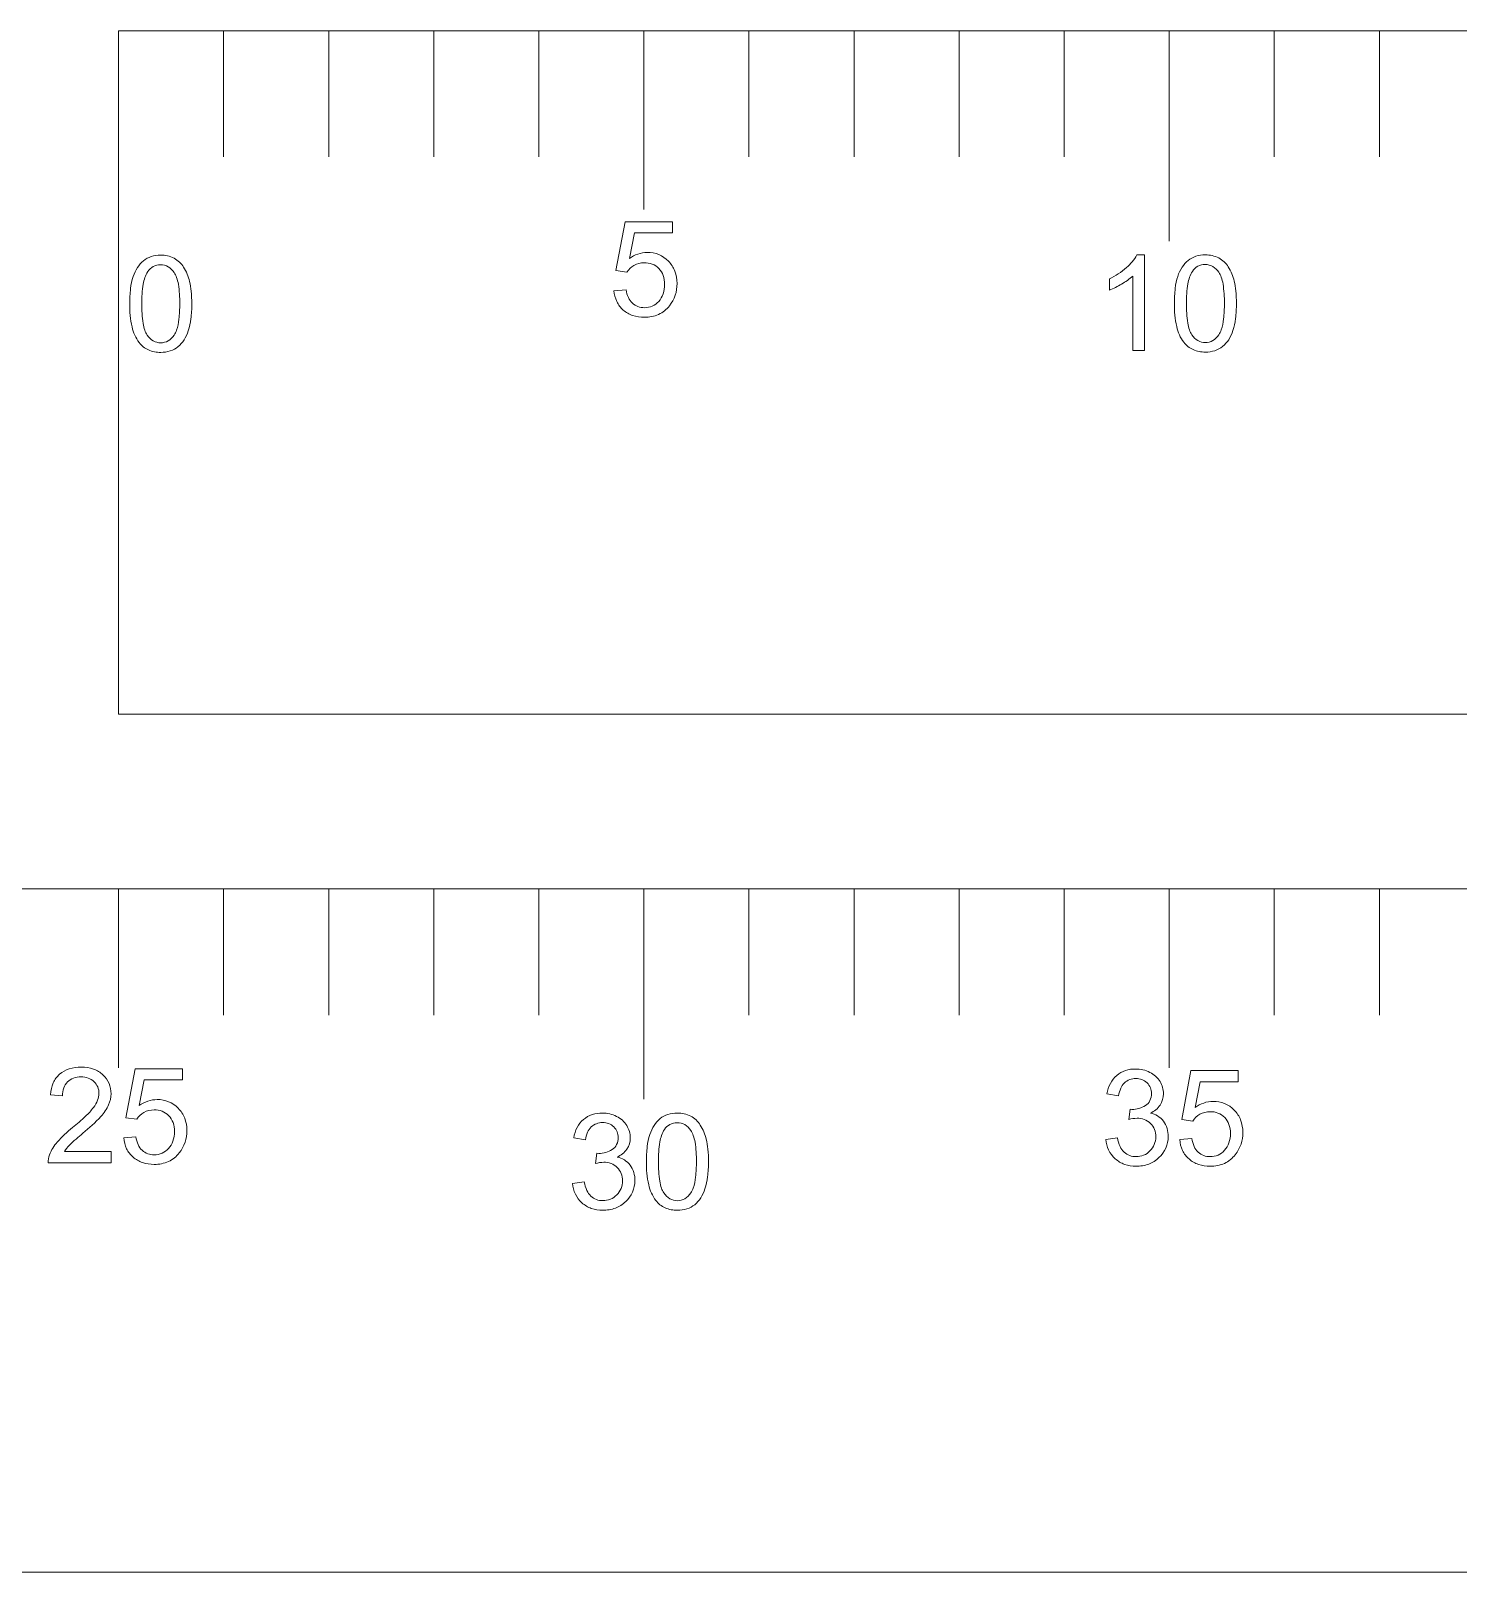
# Model space of a CAD drawing. Header units: centimetres. Extents: x -133 to 20, y 13 to 74.
# Drawn here: x -81.22 to -67.63, y 21.66 to 36.32 of the extents above; entities that cross this region are included whole.
import ezdxf

# ---------------------------------------------------------------- set-up
doc = ezdxf.new("R2010")
doc.units = ezdxf.units.CM
doc.header["$MEASUREMENT"] = 0
doc.layers.add('layer 1', color=7, linetype='Continuous')

msp = doc.modelspace()

# ---------------------------------------------------------------- linework, layer by layer
at = {"layer": 'layer 1', "color": 250, "lineweight": 9}
for points in [[(-29.38149, 29.82229), (-29.38149, 29.82229), (-29.38149, 36.32229), (-29.38149, 36.32229), (-29.38149, 36.32229), (-29.38149, 36.32229), (-80.38149, 36.32229), (-80.38149, 36.32229), (-80.38149, 36.32229), (-80.38149, 36.32229), (-80.38149, 29.82229), (-80.38149, 29.82229), (-80.38149, 29.82229), (-80.38149, 29.82229), (-29.38149, 29.82229), (-29.38149, 29.82229)], [(-4.38149, 21.65728), (-4.38149, 21.65728), (-4.38149, 28.15728), (-4.38149, 28.15728), (-4.38149, 28.15728), (-4.38149, 28.15728), (-105.38149, 28.15728), (-105.38149, 28.15728), (-105.38149, 28.15728), (-105.38149, 28.15728), (-105.38149, 21.65728), (-105.38149, 21.65728), (-105.38149, 21.65728), (-105.38149, 21.65728), (-4.38149, 21.65728), (-4.38149, 21.65728)]]:
    msp.add_open_spline(points, degree=3, knots=[0, 0, 0, 0, 0.2, 0.2, 0.2, 0.2, 0.4, 0.4, 0.4, 0.4, 0.6, 0.6, 0.6, 0.6, 1, 1, 1, 1], dxfattribs=at)
at = {"layer": 'layer 1', "color": 21, "lineweight": 9}
for points in [[(-79.38149, 36.32229), (-79.38149, 36.32229), (-79.38149, 35.12229), (-79.38149, 35.12229)], [(-78.38149, 36.32229), (-78.38149, 36.32229), (-78.38149, 35.12229), (-78.38149, 35.12229)], [(-77.38149, 36.32229), (-77.38149, 36.32229), (-77.38149, 35.12229), (-77.38149, 35.12229)], [(-76.38149, 36.32229), (-76.38149, 36.32229), (-76.38149, 35.12229), (-76.38149, 35.12229)], [(-75.38149, 36.32229), (-75.38149, 36.32229), (-75.38149, 34.62229), (-75.38149, 34.62229)], [(-74.38149, 36.32229), (-74.38149, 36.32229), (-74.38149, 35.12229), (-74.38149, 35.12229)], [(-73.38149, 36.32229), (-73.38149, 36.32229), (-73.38149, 35.12229), (-73.38149, 35.12229)], [(-72.38149, 36.32229), (-72.38149, 36.32229), (-72.38149, 35.12229), (-72.38149, 35.12229)], [(-71.38149, 36.32229), (-71.38149, 36.32229), (-71.38149, 35.12229), (-71.38149, 35.12229)], [(-70.38149, 36.32229), (-70.38149, 36.32229), (-70.38149, 34.32229), (-70.38149, 34.32229)], [(-69.38149, 36.32229), (-69.38149, 36.32229), (-69.38149, 35.12229), (-69.38149, 35.12229)], [(-68.38149, 36.32229), (-68.38149, 36.32229), (-68.38149, 35.12229), (-68.38149, 35.12229)], [(-80.38149, 28.15728), (-80.38149, 28.15728), (-80.38149, 26.45728), (-80.38149, 26.45728)], [(-79.38149, 28.15728), (-79.38149, 28.15728), (-79.38149, 26.95728), (-79.38149, 26.95728)], [(-78.38149, 28.15728), (-78.38149, 28.15728), (-78.38149, 26.95728), (-78.38149, 26.95728)], [(-77.38149, 28.15728), (-77.38149, 28.15728), (-77.38149, 26.95728), (-77.38149, 26.95728)], [(-76.38149, 28.15728), (-76.38149, 28.15728), (-76.38149, 26.95728), (-76.38149, 26.95728)], [(-75.38149, 28.15728), (-75.38149, 28.15728), (-75.38149, 26.15728), (-75.38149, 26.15728)], [(-74.38149, 28.15728), (-74.38149, 28.15728), (-74.38149, 26.95728), (-74.38149, 26.95728)], [(-73.38149, 28.15728), (-73.38149, 28.15728), (-73.38149, 26.95728), (-73.38149, 26.95728)], [(-72.38149, 28.15728), (-72.38149, 28.15728), (-72.38149, 26.95728), (-72.38149, 26.95728)], [(-71.38149, 28.15728), (-71.38149, 28.15728), (-71.38149, 26.95728), (-71.38149, 26.95728)], [(-70.38149, 28.15728), (-70.38149, 28.15728), (-70.38149, 26.45728), (-70.38149, 26.45728)], [(-69.38149, 28.15728), (-69.38149, 28.15728), (-69.38149, 26.95728), (-69.38149, 26.95728)], [(-68.38149, 28.15728), (-68.38149, 28.15728), (-68.38149, 26.95728), (-68.38149, 26.95728)]]:
    msp.add_open_spline(points, degree=3, dxfattribs=at)
at = {"layer": 'layer 1', "color": 242, "lineweight": 9}
for points in [[(-75.64736, 34.04086), (-75.64736, 34.04086), (-75.55963, 34.50642), (-75.55963, 34.50642)], [(-75.55963, 34.50642), (-75.55963, 34.50642), (-75.10927, 34.50642), (-75.10927, 34.50642)], [(-75.10927, 34.50642), (-75.10927, 34.50642), (-75.10927, 34.40005), (-75.10927, 34.40005)], [(-75.47122, 34.40005), (-75.47122, 34.40005), (-75.51957, 34.15622), (-75.51957, 34.15622)], [(-75.10927, 34.40005), (-75.10927, 34.40005), (-75.47122, 34.40005), (-75.47122, 34.40005)], [(-80.07108, 34.17438), (-80.09788, 34.16577), (-80.12285, 34.15228), (-80.14473, 34.13457)], [(-79.98033, 34.18776), (-80.0111, 34.1881), (-80.04172, 34.18359), (-80.07108, 34.17438)], [(-79.85255, 34.15806), (-79.89194, 34.17861), (-79.93591, 34.18883), (-79.98033, 34.18776)], [(-75.34896, 34.21355), (-75.41044, 34.21283), (-75.47013, 34.19277), (-75.51957, 34.15622)], [(-75.14864, 34.13066), (-75.20098, 34.18495), (-75.27356, 34.21498), (-75.34896, 34.21355)], [(-70.78856, 34.06903), (-70.74826, 34.10297), (-70.71475, 34.14421), (-70.68978, 34.1906)], [(-70.68978, 34.1906), (-70.68978, 34.1906), (-70.61795, 34.1906), (-70.61795, 34.1906)], [(-70.61795, 34.1906), (-70.61795, 34.1906), (-70.61795, 33.2809), (-70.61795, 33.2809)], [(-70.12847, 34.17722), (-70.15527, 34.16862), (-70.18024, 34.15512), (-70.20212, 34.13742)], [(-70.03773, 34.1906), (-70.06849, 34.19095), (-70.09912, 34.18643), (-70.12847, 34.17722)], [(-69.90994, 34.1609), (-69.94933, 34.18146), (-69.9933, 34.19168), (-70.03773, 34.1906)], [(-80.2018, 34.06982), (-80.21898, 34.04278), (-80.23275, 34.01372), (-80.24281, 33.9833)], [(-80.14473, 34.13457), (-80.16697, 34.11605), (-80.18622, 34.09421), (-80.2018, 34.06982)], [(-80.10398, 34.03096), (-80.1258, 33.99492), (-80.14018, 33.95488), (-80.14628, 33.91319)], [(-79.98172, 34.09589), (-80.03091, 34.09667), (-80.07707, 34.07216), (-80.10398, 34.03096)], [(-79.91005, 34.07733), (-79.93187, 34.08976), (-79.9566, 34.09617), (-79.98172, 34.09589)], [(-79.85186, 34.02198), (-79.86694, 34.04449), (-79.88682, 34.06339), (-79.91005, 34.07733)], [(-79.76206, 34.0731), (-79.78413, 34.10896), (-79.81537, 34.13829), (-79.85255, 34.15806)], [(-79.70542, 33.9384), (-79.71709, 33.98601), (-79.7362, 34.03146), (-79.76206, 34.0731)], [(-75.54306, 34.02705), (-75.54306, 34.02705), (-75.64736, 34.04086), (-75.64736, 34.04086)], [(-75.47605, 34.0906), (-75.50325, 34.07521), (-75.52625, 34.05339), (-75.54306, 34.02705)], [(-75.37866, 34.11546), (-75.41275, 34.11593), (-75.44636, 34.10735), (-75.47605, 34.0906)], [(-75.23844, 34.06021), (-75.2753, 34.09756), (-75.32622, 34.11763), (-75.37866, 34.11546)], [(-75.19803, 33.99476), (-75.20667, 34.01921), (-75.22045, 34.04153), (-75.23844, 34.06021)], [(-75.08708, 34.03689), (-75.10082, 34.07211), (-75.12179, 34.10405), (-75.14864, 34.13066)], [(-75.06645, 33.91929), (-75.06592, 33.95944), (-75.07292, 33.99933), (-75.08708, 34.03689)], [(-70.95157, 33.96266), (-70.8924, 33.99009), (-70.8375, 34.02592), (-70.78856, 34.06903)], [(-70.25919, 34.07266), (-70.27637, 34.04562), (-70.29014, 34.01656), (-70.30021, 33.98615)], [(-70.20212, 34.13742), (-70.22436, 34.1189), (-70.24361, 34.09705), (-70.25919, 34.07266)], [(-70.16137, 34.03381), (-70.18319, 33.99777), (-70.19757, 33.95772), (-70.20367, 33.91604)], [(-70.03911, 34.09874), (-70.0883, 34.09951), (-70.13446, 34.075), (-70.16137, 34.03381)], [(-69.96744, 34.08017), (-69.98926, 34.0926), (-70.014, 34.09901), (-70.03911, 34.09874)], [(-69.90925, 34.02483), (-69.92434, 34.04733), (-69.94421, 34.06623), (-69.96744, 34.08017)], [(-69.81945, 34.07594), (-69.84152, 34.11181), (-69.87276, 34.14114), (-69.90994, 34.1609)], [(-69.88618, 33.97832), (-69.89171, 33.99481), (-69.89947, 34.01045), (-69.90925, 34.02483)], [(-69.76281, 33.94125), (-69.77448, 33.98885), (-69.79359, 34.03431), (-69.81945, 34.07594)], [(-80.24281, 33.9833), (-80.25476, 33.94625), (-80.26297, 33.9081), (-80.26734, 33.86942)], [(-80.14628, 33.91319), (-80.15672, 33.85101), (-80.16151, 33.78801), (-80.16062, 33.72497)], [(-79.82879, 33.97548), (-79.83432, 33.99196), (-79.84208, 34.00761), (-79.85186, 34.02198)], [(-79.8124, 33.91052), (-79.81608, 33.93258), (-79.82156, 33.95431), (-79.82879, 33.97548)], [(-79.79936, 33.72497), (-79.79844, 33.78707), (-79.80281, 33.84914), (-79.8124, 33.91051)], [(-79.68988, 33.84567), (-79.6926, 33.87695), (-79.6978, 33.90795), (-79.70542, 33.9384)], [(-75.19855, 33.81845), (-75.18884, 33.84785), (-75.18411, 33.87866), (-75.18456, 33.90962)], [(-75.18456, 33.90962), (-75.18411, 33.93857), (-75.18867, 33.96737), (-75.19803, 33.99476)], [(-75.13828, 33.70655), (-75.09013, 33.76684), (-75.0647, 33.84215), (-75.06645, 33.91929)], [(-70.95157, 33.8556), (-70.95157, 33.8556), (-70.95157, 33.96266), (-70.95157, 33.96266)], [(-70.95157, 33.8556), (-70.91107, 33.87102), (-70.87201, 33.88997), (-70.83484, 33.91224)], [(-70.83484, 33.91224), (-70.79696, 33.9342), (-70.76154, 33.96014), (-70.72915, 33.9896)], [(-70.72915, 33.2809), (-70.72915, 33.2809), (-70.72915, 33.9896), (-70.72915, 33.9896)], [(-70.30021, 33.98615), (-70.31215, 33.9491), (-70.32037, 33.91094), (-70.32473, 33.87226)], [(-70.20367, 33.91604), (-70.21411, 33.85385), (-70.2189, 33.79086), (-70.21801, 33.72781)], [(-69.86979, 33.91336), (-69.87347, 33.93543), (-69.87895, 33.95715), (-69.88618, 33.97832)], [(-69.85675, 33.72781), (-69.85584, 33.78992), (-69.8602, 33.85199), (-69.86979, 33.91335)], [(-69.74727, 33.84852), (-69.74999, 33.87979), (-69.75519, 33.9108), (-69.76281, 33.94125)], [(-80.26734, 33.86942), (-80.27293, 33.82147), (-80.27559, 33.77323), (-80.27528, 33.72497)], [(-79.6847, 33.72497), (-79.68449, 33.76526), (-79.68622, 33.80554), (-79.68988, 33.84567)], [(-75.66739, 33.84953), (-75.66739, 33.84953), (-75.55065, 33.8592), (-75.55065, 33.8592)], [(-75.66739, 33.84953), (-75.66426, 33.81364), (-75.65479, 33.77859), (-75.63941, 33.74601)], [(-75.63941, 33.74601), (-75.62463, 33.71543), (-75.60384, 33.68815), (-75.57828, 33.66579)], [(-75.55065, 33.8592), (-75.54727, 33.83347), (-75.54024, 33.80835), (-75.52976, 33.7846)], [(-75.52976, 33.7846), (-75.52069, 33.76423), (-75.50759, 33.7459), (-75.49125, 33.73072)], [(-75.49125, 33.73072), (-75.45987, 33.70239), (-75.41886, 33.68707), (-75.37659, 33.6879)], [(-75.37659, 33.6879), (-75.32464, 33.68715), (-75.27495, 33.70909), (-75.24051, 33.74799)], [(-75.24051, 33.74799), (-75.22172, 33.76826), (-75.20742, 33.79227), (-75.19855, 33.81845)], [(-70.32473, 33.87226), (-70.33033, 33.82432), (-70.33298, 33.77608), (-70.33267, 33.72781)], [(-69.74209, 33.72781), (-69.74189, 33.7681), (-69.74361, 33.80838), (-69.74727, 33.84851)], [(-80.27528, 33.72497), (-80.27647, 33.65096), (-80.269, 33.57706), (-80.253, 33.50479)], [(-80.16062, 33.72497), (-80.16152, 33.66266), (-80.15719, 33.60039), (-80.14767, 33.53881)], [(-79.80686, 33.57835), (-79.80151, 33.62703), (-79.799, 33.67599), (-79.79936, 33.72496)], [(-79.69299, 33.58086), (-79.68717, 33.62867), (-79.6844, 33.6768), (-79.6847, 33.72496)], [(-75.57828, 33.66579), (-75.55212, 33.64271), (-75.52163, 33.62507), (-75.48857, 33.6139)], [(-75.48857, 33.6139), (-75.45245, 33.60203), (-75.41461, 33.59623), (-75.37659, 33.59672)], [(-75.37659, 33.59672), (-75.33006, 33.59592), (-75.28391, 33.60529), (-75.24138, 33.62418)], [(-75.24138, 33.62418), (-75.20095, 33.64304), (-75.16561, 33.67128), (-75.13828, 33.70655)], [(-70.33267, 33.72781), (-70.33386, 33.6538), (-70.32639, 33.57991), (-70.31039, 33.50764)], [(-70.21801, 33.72781), (-70.21891, 33.66551), (-70.21458, 33.60324), (-70.20506, 33.54166)], [(-69.86426, 33.5812), (-69.8589, 33.62988), (-69.85639, 33.67883), (-69.85675, 33.7278)], [(-69.77524, 33.47016), (-69.76327, 33.50711), (-69.75494, 33.54514), (-69.75038, 33.5837)], [(-69.75038, 33.5837), (-69.74456, 33.63151), (-69.74179, 33.67964), (-69.74209, 33.7278)], [(-80.253, 33.50479), (-80.24167, 33.45101), (-80.21888, 33.40029), (-80.18617, 33.35611)], [(-80.14767, 33.53881), (-80.14403, 33.51673), (-80.13861, 33.49498), (-80.13148, 33.47378)], [(-80.13148, 33.47378), (-80.12605, 33.45732), (-80.11842, 33.44167), (-80.10881, 33.42726)], [(-79.85186, 33.42795), (-79.84221, 33.44222), (-79.83455, 33.45773), (-79.82908, 33.47407)], [(-79.82908, 33.47407), (-79.81792, 33.50792), (-79.81047, 33.54289), (-79.80686, 33.57835)], [(-79.75835, 33.38081), (-79.74121, 33.4078), (-79.7276, 33.43687), (-79.71785, 33.46732)], [(-79.71785, 33.46732), (-79.70588, 33.50427), (-79.69755, 33.54229), (-79.69299, 33.58086)], [(-70.31039, 33.50764), (-70.29906, 33.45385), (-70.27627, 33.40314), (-70.24357, 33.35896)], [(-70.20506, 33.54166), (-70.20142, 33.51958), (-70.196, 33.49783), (-70.18887, 33.47662)], [(-70.18887, 33.47662), (-70.18344, 33.46016), (-70.17582, 33.44452), (-70.1662, 33.4301)], [(-69.90925, 33.43079), (-69.8996, 33.44506), (-69.89194, 33.46058), (-69.88648, 33.47691)], [(-69.88648, 33.47691), (-69.87531, 33.51077), (-69.86786, 33.54573), (-69.86426, 33.5812)], [(-69.81574, 33.38365), (-69.7986, 33.41064), (-69.78499, 33.43971), (-69.77524, 33.47016)], [(-80.18617, 33.35611), (-80.16255, 33.32603), (-80.13205, 33.30204), (-80.09724, 33.28618)], [(-80.10881, 33.42726), (-80.09366, 33.40503), (-80.07386, 33.38635), (-80.05079, 33.37252)], [(-80.05079, 33.37252), (-80.02936, 33.36022), (-80.00504, 33.35385), (-79.98033, 33.35404)], [(-79.98033, 33.35404), (-79.95564, 33.35379), (-79.93133, 33.3601), (-79.90988, 33.37234)], [(-79.90988, 33.37234), (-79.88663, 33.38631), (-79.8668, 33.40531), (-79.85186, 33.42795)], [(-79.88933, 33.27625), (-79.86257, 33.28476), (-79.83767, 33.29826), (-79.81594, 33.31605)], [(-79.81594, 33.31605), (-79.79345, 33.33446), (-79.77401, 33.35632), (-79.75835, 33.38081)], [(-70.24357, 33.35896), (-70.21994, 33.32887), (-70.18944, 33.30489), (-70.15463, 33.28902)], [(-70.1662, 33.4301), (-70.15105, 33.40787), (-70.13125, 33.3892), (-70.10818, 33.37536)], [(-70.10818, 33.37536), (-70.08675, 33.36307), (-70.06243, 33.35669), (-70.03773, 33.35688)], [(-70.03773, 33.35688), (-70.01303, 33.35663), (-69.98872, 33.36295), (-69.96727, 33.37519)], [(-69.96727, 33.37519), (-69.94402, 33.38916), (-69.92419, 33.40816), (-69.90925, 33.43079)], [(-69.94672, 33.27909), (-69.91996, 33.2876), (-69.89506, 33.30111), (-69.87333, 33.31889)], [(-69.87333, 33.31889), (-69.85084, 33.3373), (-69.8314, 33.35916), (-69.81574, 33.38365)], [(-80.09724, 33.28618), (-80.06039, 33.27013), (-80.02052, 33.26218), (-79.98033, 33.26286)], [(-79.98033, 33.26286), (-79.94949, 33.26253), (-79.91878, 33.26704), (-79.88933, 33.27625)], [(-70.61795, 33.2809), (-70.61795, 33.2809), (-70.72915, 33.2809), (-70.72915, 33.2809)], [(-70.15463, 33.28902), (-70.11778, 33.27297), (-70.07791, 33.26502), (-70.03773, 33.26571)], [(-70.03773, 33.26571), (-70.00688, 33.26537), (-69.97617, 33.26989), (-69.94672, 33.27909)], [(-80.85274, 26.44508), (-80.88573, 26.43458), (-80.91627, 26.41755), (-80.94254, 26.395)], [(-80.73601, 26.462), (-80.77557, 26.46256), (-80.81497, 26.45685), (-80.85274, 26.44508)], [(-80.61988, 26.44387), (-80.65728, 26.45646), (-80.69655, 26.46259), (-80.73601, 26.462)], [(-80.53017, 26.38948), (-80.55588, 26.41376), (-80.58646, 26.4323), (-80.61988, 26.44387)], [(-80.31259, 25.98125), (-80.31259, 25.98125), (-80.22486, 26.44681), (-80.22486, 26.44681)], [(-80.22486, 26.44681), (-80.22486, 26.44681), (-79.7745, 26.44681), (-79.7745, 26.44681)], [(-79.7745, 26.44681), (-79.7745, 26.44681), (-79.7745, 26.34043), (-79.7745, 26.34043)], [(-70.70223, 26.44447), (-70.76772, 26.44662), (-70.83168, 26.42447), (-70.88183, 26.3823)], [(-70.56547, 26.412), (-70.60764, 26.43405), (-70.65465, 26.44521), (-70.70223, 26.44447)], [(-70.46946, 26.32497), (-70.49229, 26.36273), (-70.52566, 26.39298), (-70.56547, 26.412)], [(-70.26223, 25.96371), (-70.26223, 25.96371), (-70.17451, 26.42927), (-70.17451, 26.42927)], [(-70.17451, 26.42927), (-70.17451, 26.42927), (-69.72415, 26.42927), (-69.72415, 26.42927)], [(-69.72415, 26.42927), (-69.72415, 26.42927), (-69.72415, 26.3229), (-69.72415, 26.3229)], [(-81.00272, 26.31263), (-81.0181, 26.27696), (-81.02741, 26.23896), (-81.03026, 26.20021)], [(-80.94254, 26.395), (-80.96832, 26.37222), (-80.98886, 26.34412), (-81.00272, 26.31263)], [(-80.90334, 26.26445), (-80.91183, 26.24004), (-80.91598, 26.21432), (-80.9156, 26.18847)], [(-80.86725, 26.32178), (-80.88336, 26.30557), (-80.89568, 26.28599), (-80.90334, 26.26445)], [(-80.81078, 26.35813), (-80.83201, 26.35024), (-80.85127, 26.33784), (-80.86725, 26.32178)], [(-80.73877, 26.37014), (-80.7633, 26.3705), (-80.78769, 26.36644), (-80.81078, 26.35813)], [(-80.66978, 26.35874), (-80.69192, 26.36662), (-80.71528, 26.37048), (-80.73877, 26.37014)], [(-80.61582, 26.32455), (-80.63118, 26.33964), (-80.64958, 26.35129), (-80.66978, 26.35874)], [(-80.56816, 26.21265), (-80.56738, 26.25503), (-80.58472, 26.29574), (-80.61582, 26.32455)], [(-80.4535, 26.20989), (-80.452, 26.278), (-80.47994, 26.34344), (-80.53017, 26.38948)], [(-80.13645, 26.34043), (-80.13645, 26.34043), (-80.1848, 26.0966), (-80.1848, 26.0966)], [(-79.7745, 26.34043), (-79.7745, 26.34043), (-80.13645, 26.34043), (-80.13645, 26.34043)], [(-70.94132, 26.30813), (-70.95751, 26.27726), (-70.96867, 26.24401), (-70.97439, 26.20962)], [(-70.88183, 26.3823), (-70.9061, 26.36149), (-70.92627, 26.33634), (-70.94132, 26.30813)], [(-70.84332, 26.26108), (-70.85313, 26.23825), (-70.85981, 26.2142), (-70.86318, 26.18959)], [(-70.80792, 26.31185), (-70.82302, 26.29748), (-70.83506, 26.28021), (-70.84332, 26.26108)], [(-70.69947, 26.35329), (-70.73968, 26.35438), (-70.77868, 26.33948), (-70.80792, 26.31185)], [(-70.59241, 26.31254), (-70.62108, 26.3401), (-70.65973, 26.35481), (-70.69947, 26.35329)], [(-70.55096, 26.21169), (-70.55004, 26.24963), (-70.56508, 26.28621), (-70.59241, 26.31254)], [(-70.4363, 26.20893), (-70.43618, 26.24996), (-70.44768, 26.29019), (-70.46946, 26.32497)], [(-70.0861, 26.3229), (-70.0861, 26.3229), (-70.13445, 26.07907), (-70.13445, 26.07907)], [(-69.72415, 26.3229), (-69.72415, 26.3229), (-70.0861, 26.3229), (-70.0861, 26.3229)], [(-80.9156, 26.18847), (-80.9156, 26.18847), (-81.03026, 26.20021), (-81.03026, 26.20021)], [(-80.61996, 26.07865), (-80.60403, 26.09977), (-80.59096, 26.12291), (-80.58111, 26.14746)], [(-80.58111, 26.14746), (-80.5728, 26.1682), (-80.5684, 26.1903), (-80.56816, 26.21265)], [(-80.47629, 26.10351), (-80.46144, 26.13702), (-80.45368, 26.17323), (-80.4535, 26.20989)], [(-80.01419, 26.15394), (-80.07567, 26.15322), (-80.13536, 26.13316), (-80.1848, 26.0966)], [(-79.81387, 26.07105), (-79.86621, 26.12534), (-79.93879, 26.15537), (-80.01419, 26.15394)], [(-70.86318, 26.18959), (-70.86318, 26.18959), (-70.97439, 26.20962), (-70.97439, 26.20962)], [(-70.60829, 26.09703), (-70.59002, 26.10864), (-70.57519, 26.12495), (-70.56538, 26.14426)], [(-70.56538, 26.14426), (-70.55535, 26.16529), (-70.55041, 26.18839), (-70.55096, 26.21169)], [(-70.46807, 26.10186), (-70.44703, 26.13358), (-70.43597, 26.17087), (-70.4363, 26.20893)], [(-69.96384, 26.1364), (-70.02532, 26.13568), (-70.08501, 26.11562), (-70.13445, 26.07907)], [(-69.76352, 26.05351), (-69.81586, 26.1078), (-69.88844, 26.13783), (-69.96384, 26.1364)], [(-80.81959, 25.88662), (-80.77703, 25.9213), (-80.73579, 25.95756), (-80.69594, 25.99532)], [(-80.72081, 25.83343), (-80.66034, 25.88263), (-80.60333, 25.93595), (-80.5502, 25.99299)], [(-80.69594, 25.99532), (-80.66837, 26.02097), (-80.64296, 26.04883), (-80.61996, 26.07864)], [(-80.5502, 25.99299), (-80.51972, 26.02557), (-80.49476, 26.0629), (-80.47629, 26.10351)], [(-80.20828, 25.96744), (-80.20828, 25.96744), (-80.31259, 25.98125), (-80.31259, 25.98125)], [(-80.14128, 26.03098), (-80.16848, 26.0156), (-80.19148, 25.99378), (-80.20828, 25.96744)], [(-80.04389, 26.05585), (-80.07798, 26.05632), (-80.11159, 26.04774), (-80.14128, 26.03098)], [(-79.90367, 26.00059), (-79.94053, 26.03795), (-79.99145, 26.05801), (-80.04389, 26.05585)], [(-79.86326, 25.93514), (-79.8719, 25.9596), (-79.88568, 25.98192), (-79.90367, 26.00059)], [(-79.75231, 25.97728), (-79.76605, 26.0125), (-79.78702, 26.04444), (-79.81387, 26.07105)], [(-79.73167, 25.85968), (-79.73115, 25.89982), (-79.73815, 25.93971), (-79.75231, 25.97728)], [(-75.95732, 25.96343), (-75.98159, 25.94262), (-76.00176, 25.91747), (-76.01681, 25.88926)], [(-75.77773, 26.02559), (-75.84321, 26.02774), (-75.90718, 26.0056), (-75.95732, 25.96343)], [(-75.64096, 25.99313), (-75.68313, 26.01518), (-75.73015, 26.02634), (-75.77773, 26.02559)], [(-75.54495, 25.9061), (-75.56778, 25.94385), (-75.60115, 25.9741), (-75.64096, 25.99313)], [(-75.22721, 25.97241), (-75.24945, 25.95389), (-75.2687, 25.93204), (-75.28428, 25.90765)], [(-75.15356, 26.01221), (-75.18036, 26.00361), (-75.20533, 25.99011), (-75.22721, 25.97241)], [(-75.06281, 26.02559), (-75.09358, 26.02594), (-75.1242, 26.02142), (-75.15356, 26.01221)], [(-74.93503, 25.99589), (-74.97442, 26.01645), (-75.01839, 26.02667), (-75.06281, 26.02559)], [(-74.84454, 25.91093), (-74.86661, 25.9468), (-74.89784, 25.97613), (-74.93503, 25.99589)], [(-70.76647, 25.96441), (-70.76647, 25.96441), (-70.75404, 26.0618), (-70.75404, 26.0618)], [(-70.68773, 25.97615), (-70.71437, 25.97554), (-70.74082, 25.97159), (-70.76647, 25.9644)], [(-70.75404, 26.0618), (-70.75404, 26.0618), (-70.73608, 26.06042), (-70.73608, 26.06042)], [(-70.73608, 26.06042), (-70.6908, 26.05967), (-70.64631, 26.07241), (-70.60829, 26.09703)], [(-70.56063, 25.92641), (-70.59431, 25.95984), (-70.64031, 25.97784), (-70.68773, 25.97615)], [(-70.56132, 26.02588), (-70.52367, 26.04186), (-70.49133, 26.06821), (-70.46807, 26.10186)], [(-70.43699, 25.94852), (-70.46775, 25.98845), (-70.51191, 26.01593), (-70.56132, 26.02588)], [(-70.15793, 25.9499), (-70.15793, 25.9499), (-70.26223, 25.96371), (-70.26223, 25.96371)], [(-70.09093, 26.01345), (-70.11813, 25.99806), (-70.14113, 25.97624), (-70.15793, 25.9499)], [(-69.99354, 26.03831), (-70.02763, 26.03878), (-70.06124, 26.0302), (-70.09093, 26.01345)], [(-69.85332, 25.98305), (-69.89018, 26.02041), (-69.9411, 26.04048), (-69.99354, 26.03831)], [(-69.81291, 25.91761), (-69.82155, 25.94206), (-69.83532, 25.96438), (-69.85332, 25.98305)], [(-69.70196, 25.95974), (-69.7157, 25.99496), (-69.73667, 26.0269), (-69.76352, 26.05351)], [(-69.68132, 25.84214), (-69.6808, 25.88229), (-69.6878, 25.92217), (-69.70196, 25.95974)], [(-80.81959, 25.88662), (-80.87214, 25.84546), (-80.92091, 25.79969), (-80.96533, 25.74985)], [(-80.72081, 25.83343), (-80.76556, 25.79716), (-80.80866, 25.75891), (-80.84998, 25.71877)], [(-79.86378, 25.75883), (-79.85407, 25.78823), (-79.84934, 25.81905), (-79.84979, 25.85001)], [(-79.84979, 25.85001), (-79.84934, 25.87895), (-79.85389, 25.90775), (-79.86326, 25.93514)], [(-79.80351, 25.64693), (-79.75535, 25.70723), (-79.72993, 25.78253), (-79.73167, 25.85968)], [(-76.01681, 25.88926), (-76.033, 25.85839), (-76.04416, 25.82513), (-76.04988, 25.79074)], [(-75.91881, 25.8422), (-75.92862, 25.81938), (-75.9353, 25.79533), (-75.93867, 25.77071)], [(-75.88341, 25.89297), (-75.89851, 25.87861), (-75.91056, 25.86134), (-75.91881, 25.8422)], [(-75.77496, 25.93442), (-75.81517, 25.93551), (-75.85418, 25.9206), (-75.88341, 25.89297)], [(-75.6679, 25.89366), (-75.69657, 25.92123), (-75.73522, 25.93594), (-75.77496, 25.93442)], [(-75.62646, 25.79282), (-75.62553, 25.83075), (-75.64057, 25.86734), (-75.6679, 25.89366)], [(-75.51179, 25.79005), (-75.51168, 25.83109), (-75.52317, 25.87132), (-75.54495, 25.9061)], [(-75.32529, 25.82114), (-75.33724, 25.78409), (-75.34545, 25.74593), (-75.34981, 25.70725)], [(-75.28428, 25.90765), (-75.30146, 25.88061), (-75.31523, 25.85155), (-75.32529, 25.82114)], [(-75.18646, 25.8688), (-75.20828, 25.83276), (-75.22266, 25.79271), (-75.22876, 25.75103)], [(-75.06419, 25.93373), (-75.11339, 25.9345), (-75.15955, 25.90999), (-75.18646, 25.8688)], [(-74.99253, 25.91516), (-75.01435, 25.92759), (-75.03908, 25.934), (-75.06419, 25.93373)], [(-74.93434, 25.85982), (-74.94942, 25.88232), (-74.96929, 25.90122), (-74.99253, 25.91516)], [(-74.91127, 25.81331), (-74.9168, 25.8298), (-74.92456, 25.84544), (-74.93434, 25.85982)], [(-74.89488, 25.74835), (-74.89856, 25.77042), (-74.90404, 25.79214), (-74.91127, 25.81331)], [(-74.7879, 25.77624), (-74.79957, 25.82384), (-74.81868, 25.8693), (-74.84454, 25.91093)], [(-70.51021, 25.80001), (-70.50858, 25.84735), (-70.52687, 25.8932), (-70.56063, 25.92641)], [(-70.39209, 25.80277), (-70.39021, 25.85503), (-70.40603, 25.90638), (-70.43699, 25.94852)], [(-69.81343, 25.7413), (-69.80372, 25.7707), (-69.79899, 25.80151), (-69.79944, 25.83247)], [(-69.79944, 25.83247), (-69.79899, 25.86142), (-69.80354, 25.89022), (-69.81291, 25.91761)], [(-69.75316, 25.6294), (-69.705, 25.68969), (-69.67958, 25.765), (-69.68132, 25.84214)], [(-80.96533, 25.74985), (-80.99655, 25.7141), (-81.02132, 25.6732), (-81.03855, 25.62897)], [(-80.84998, 25.71877), (-80.86768, 25.70067), (-80.88342, 25.68076), (-80.89695, 25.65937)], [(-80.33262, 25.78992), (-80.33262, 25.78992), (-80.21588, 25.79959), (-80.21588, 25.79959)], [(-80.33262, 25.78992), (-80.32949, 25.75403), (-80.32002, 25.71897), (-80.30464, 25.68639)], [(-80.30464, 25.68639), (-80.28986, 25.65582), (-80.26907, 25.62854), (-80.24351, 25.60618)], [(-80.21588, 25.79959), (-80.2125, 25.77385), (-80.20546, 25.74873), (-80.19499, 25.72499)], [(-80.19499, 25.72499), (-80.18592, 25.70461), (-80.17282, 25.68629), (-80.15648, 25.67111)], [(-80.15648, 25.67111), (-80.12509, 25.64277), (-80.08409, 25.62746), (-80.04182, 25.62828)], [(-80.04182, 25.62828), (-79.98987, 25.62753), (-79.94018, 25.64948), (-79.90574, 25.68838)], [(-79.90574, 25.68838), (-79.88695, 25.70865), (-79.87265, 25.73266), (-79.86378, 25.75883)], [(-75.93867, 25.77071), (-75.93867, 25.77071), (-76.04988, 25.79074), (-76.04988, 25.79074)], [(-75.81157, 25.64154), (-75.76629, 25.6408), (-75.72181, 25.65354), (-75.68379, 25.67815)], [(-75.68379, 25.67815), (-75.66551, 25.68977), (-75.65069, 25.70608), (-75.64087, 25.72538)], [(-75.64087, 25.72538), (-75.63084, 25.74642), (-75.6259, 25.76952), (-75.62646, 25.79281)], [(-75.63682, 25.60701), (-75.59916, 25.62299), (-75.56683, 25.64934), (-75.54357, 25.68299)], [(-75.54357, 25.68299), (-75.52253, 25.7147), (-75.51146, 25.75199), (-75.51179, 25.79005)], [(-75.34981, 25.70725), (-75.35541, 25.65931), (-75.35807, 25.61107), (-75.35776, 25.5628)], [(-75.22876, 25.75103), (-75.23919, 25.68884), (-75.24399, 25.62585), (-75.2431, 25.5628)], [(-74.88184, 25.5628), (-74.88092, 25.62491), (-74.88528, 25.68698), (-74.89488, 25.74834)], [(-74.77236, 25.68351), (-74.77508, 25.71478), (-74.78028, 25.74579), (-74.7879, 25.77624)], [(-74.76718, 25.5628), (-74.76697, 25.60309), (-74.7687, 25.64337), (-74.77236, 25.6835)], [(-70.98544, 25.77514), (-70.98544, 25.77514), (-70.87423, 25.78965), (-70.87423, 25.78965)], [(-70.98544, 25.77514), (-70.9805, 25.70436), (-70.94831, 25.63825), (-70.89564, 25.59072)], [(-70.87423, 25.78965), (-70.86913, 25.76143), (-70.86061, 25.73395), (-70.84884, 25.7078)], [(-70.84884, 25.7078), (-70.83964, 25.68711), (-70.82644, 25.66844), (-70.80999, 25.65288)], [(-70.6974, 25.61144), (-70.64765, 25.61032), (-70.59965, 25.62982), (-70.56478, 25.66532)], [(-70.56478, 25.66532), (-70.52881, 25.70078), (-70.50907, 25.74951), (-70.51021, 25.80001)], [(-70.47913, 25.60177), (-70.42273, 25.65326), (-70.39106, 25.72641), (-70.39209, 25.80277)], [(-70.28227, 25.77238), (-70.28227, 25.77238), (-70.16553, 25.78205), (-70.16553, 25.78205)], [(-70.28227, 25.77238), (-70.27914, 25.73649), (-70.26967, 25.70144), (-70.25429, 25.66886)], [(-70.25429, 25.66886), (-70.23951, 25.63828), (-70.21872, 25.611), (-70.19316, 25.58864)], [(-70.16553, 25.78205), (-70.16215, 25.75632), (-70.15511, 25.7312), (-70.14464, 25.70745)], [(-70.14464, 25.70745), (-70.13557, 25.68708), (-70.12247, 25.66875), (-70.10613, 25.65357)], [(-69.99147, 25.61075), (-69.93952, 25.61), (-69.88983, 25.63194), (-69.85539, 25.67084)], [(-69.85539, 25.67084), (-69.8366, 25.69111), (-69.8223, 25.71512), (-69.81343, 25.7413)], [(-81.03855, 25.62897), (-81.04781, 25.60451), (-81.05204, 25.57844), (-81.05098, 25.5523)], [(-80.45211, 25.5523), (-80.45211, 25.5523), (-81.05098, 25.5523), (-81.05098, 25.5523)], [(-80.89695, 25.65937), (-80.89695, 25.65937), (-80.45211, 25.65937), (-80.45211, 25.65937)], [(-80.45211, 25.65937), (-80.45211, 25.65937), (-80.45211, 25.5523), (-80.45211, 25.5523)], [(-80.24351, 25.60618), (-80.21735, 25.5831), (-80.18685, 25.56546), (-80.1538, 25.55429)], [(-80.1538, 25.55429), (-80.11768, 25.54242), (-80.07984, 25.53661), (-80.04182, 25.53711)], [(-80.04182, 25.53711), (-79.99528, 25.5363), (-79.94914, 25.54567), (-79.9066, 25.56456)], [(-79.9066, 25.56456), (-79.86618, 25.58343), (-79.83084, 25.61167), (-79.80351, 25.64693)], [(-75.84197, 25.54553), (-75.84197, 25.54553), (-75.82953, 25.64293), (-75.82953, 25.64293)], [(-75.76322, 25.55727), (-75.78986, 25.55667), (-75.81631, 25.55272), (-75.84197, 25.54553)], [(-75.82953, 25.64293), (-75.82953, 25.64293), (-75.81157, 25.64154), (-75.81157, 25.64154)], [(-75.63613, 25.50754), (-75.6698, 25.54096), (-75.71581, 25.55896), (-75.76322, 25.55727)], [(-75.51248, 25.52964), (-75.54325, 25.56958), (-75.5874, 25.59705), (-75.63682, 25.60701)], [(-75.46759, 25.3839), (-75.4657, 25.43615), (-75.48152, 25.48751), (-75.51248, 25.52964)], [(-75.35776, 25.5628), (-75.35895, 25.48879), (-75.35147, 25.4149), (-75.33548, 25.34263)], [(-75.2431, 25.5628), (-75.244, 25.5005), (-75.23967, 25.43823), (-75.23014, 25.37665)], [(-74.88934, 25.41619), (-74.88399, 25.46487), (-74.88148, 25.51382), (-74.88184, 25.56279)], [(-74.77547, 25.41869), (-74.76965, 25.4665), (-74.76688, 25.51463), (-74.76718, 25.56279)], [(-70.89564, 25.59072), (-70.86983, 25.56718), (-70.8396, 25.54901), (-70.80671, 25.53727)], [(-70.80999, 25.65288), (-70.77915, 25.62516), (-70.73885, 25.61033), (-70.6974, 25.61144)], [(-70.80671, 25.53727), (-70.7718, 25.52514), (-70.73505, 25.51915), (-70.69809, 25.51957)], [(-70.69809, 25.51957), (-70.6568, 25.51908), (-70.61575, 25.52607), (-70.57695, 25.54021)], [(-70.57695, 25.54021), (-70.54051, 25.55389), (-70.50723, 25.57483), (-70.47913, 25.60177)], [(-70.19316, 25.58864), (-70.167, 25.56556), (-70.1365, 25.54792), (-70.10345, 25.53675)], [(-70.10613, 25.65357), (-70.07474, 25.62524), (-70.03374, 25.60992), (-69.99147, 25.61075)], [(-70.10345, 25.53675), (-70.06733, 25.52488), (-70.02949, 25.51908), (-69.99147, 25.51957)], [(-69.99147, 25.51957), (-69.94493, 25.51877), (-69.89879, 25.52814), (-69.85625, 25.54703)], [(-69.85625, 25.54703), (-69.81583, 25.56589), (-69.78049, 25.59413), (-69.75316, 25.6294)], [(-76.06093, 25.35627), (-76.06093, 25.35627), (-75.94972, 25.37077), (-75.94972, 25.37077)], [(-75.94972, 25.37077), (-75.94462, 25.34256), (-75.9361, 25.31507), (-75.92434, 25.28892)], [(-75.64027, 25.24644), (-75.6043, 25.2819), (-75.58456, 25.33064), (-75.5857, 25.38113)], [(-75.5857, 25.38114), (-75.58407, 25.42847), (-75.60236, 25.47432), (-75.63612, 25.50754)], [(-75.55462, 25.18289), (-75.49823, 25.23439), (-75.46655, 25.30754), (-75.46759, 25.3839)], [(-75.23014, 25.37665), (-75.22651, 25.35457), (-75.22109, 25.33282), (-75.21396, 25.31161)], [(-74.91156, 25.3119), (-74.9004, 25.34576), (-74.89295, 25.38072), (-74.88934, 25.41619)], [(-74.80033, 25.30515), (-74.78836, 25.3421), (-74.78003, 25.38013), (-74.77547, 25.41869)], [(-76.06093, 25.35627), (-76.05599, 25.28549), (-76.02381, 25.21938), (-75.97113, 25.17184)], [(-75.92434, 25.28892), (-75.91513, 25.26823), (-75.90193, 25.24957), (-75.88548, 25.23401)], [(-75.88548, 25.23401), (-75.85464, 25.20629), (-75.81434, 25.19146), (-75.77289, 25.19256)], [(-75.77289, 25.19256), (-75.72314, 25.19145), (-75.67514, 25.21095), (-75.64027, 25.24644)], [(-75.33548, 25.34263), (-75.32415, 25.28884), (-75.30136, 25.23813), (-75.26865, 25.19395)], [(-75.21396, 25.31161), (-75.20853, 25.29515), (-75.2009, 25.27951), (-75.19129, 25.26509)], [(-75.19129, 25.26509), (-75.17614, 25.24286), (-75.15634, 25.22419), (-75.13327, 25.21035)], [(-74.99236, 25.21018), (-74.96911, 25.22415), (-74.94928, 25.24315), (-74.93434, 25.26578)], [(-74.93434, 25.26578), (-74.92469, 25.28005), (-74.91703, 25.29557), (-74.91156, 25.3119)], [(-74.84083, 25.21864), (-74.82369, 25.24563), (-74.81008, 25.2747), (-74.80033, 25.30515)], [(-75.97113, 25.17184), (-75.94533, 25.14831), (-75.91509, 25.13014), (-75.8822, 25.1184)], [(-75.8822, 25.1184), (-75.84729, 25.10627), (-75.81054, 25.10028), (-75.77358, 25.1007)], [(-75.77358, 25.1007), (-75.73229, 25.1002), (-75.69125, 25.1072), (-75.65244, 25.12133)], [(-75.65244, 25.12133), (-75.616, 25.13501), (-75.58272, 25.15596), (-75.55462, 25.18289)], [(-75.26865, 25.19395), (-75.24503, 25.16386), (-75.21453, 25.13988), (-75.17972, 25.12401)], [(-75.17972, 25.12401), (-75.14287, 25.10796), (-75.103, 25.10001), (-75.06281, 25.1007)], [(-75.13327, 25.21035), (-75.11184, 25.19806), (-75.08752, 25.19168), (-75.06281, 25.19187)], [(-75.06281, 25.19187), (-75.03812, 25.19162), (-75.0138, 25.19794), (-74.99236, 25.21018)], [(-75.06281, 25.1007), (-75.03196, 25.10036), (-75.00125, 25.10488), (-74.97181, 25.11408)], [(-74.97181, 25.11408), (-74.94505, 25.12259), (-74.92015, 25.1361), (-74.89842, 25.15388)], [(-74.89842, 25.15388), (-74.87592, 25.17229), (-74.85649, 25.19415), (-74.84083, 25.21864)]]:
    msp.add_open_spline(points, degree=3, dxfattribs=at)

doc.saveas('drawing.dxf')
